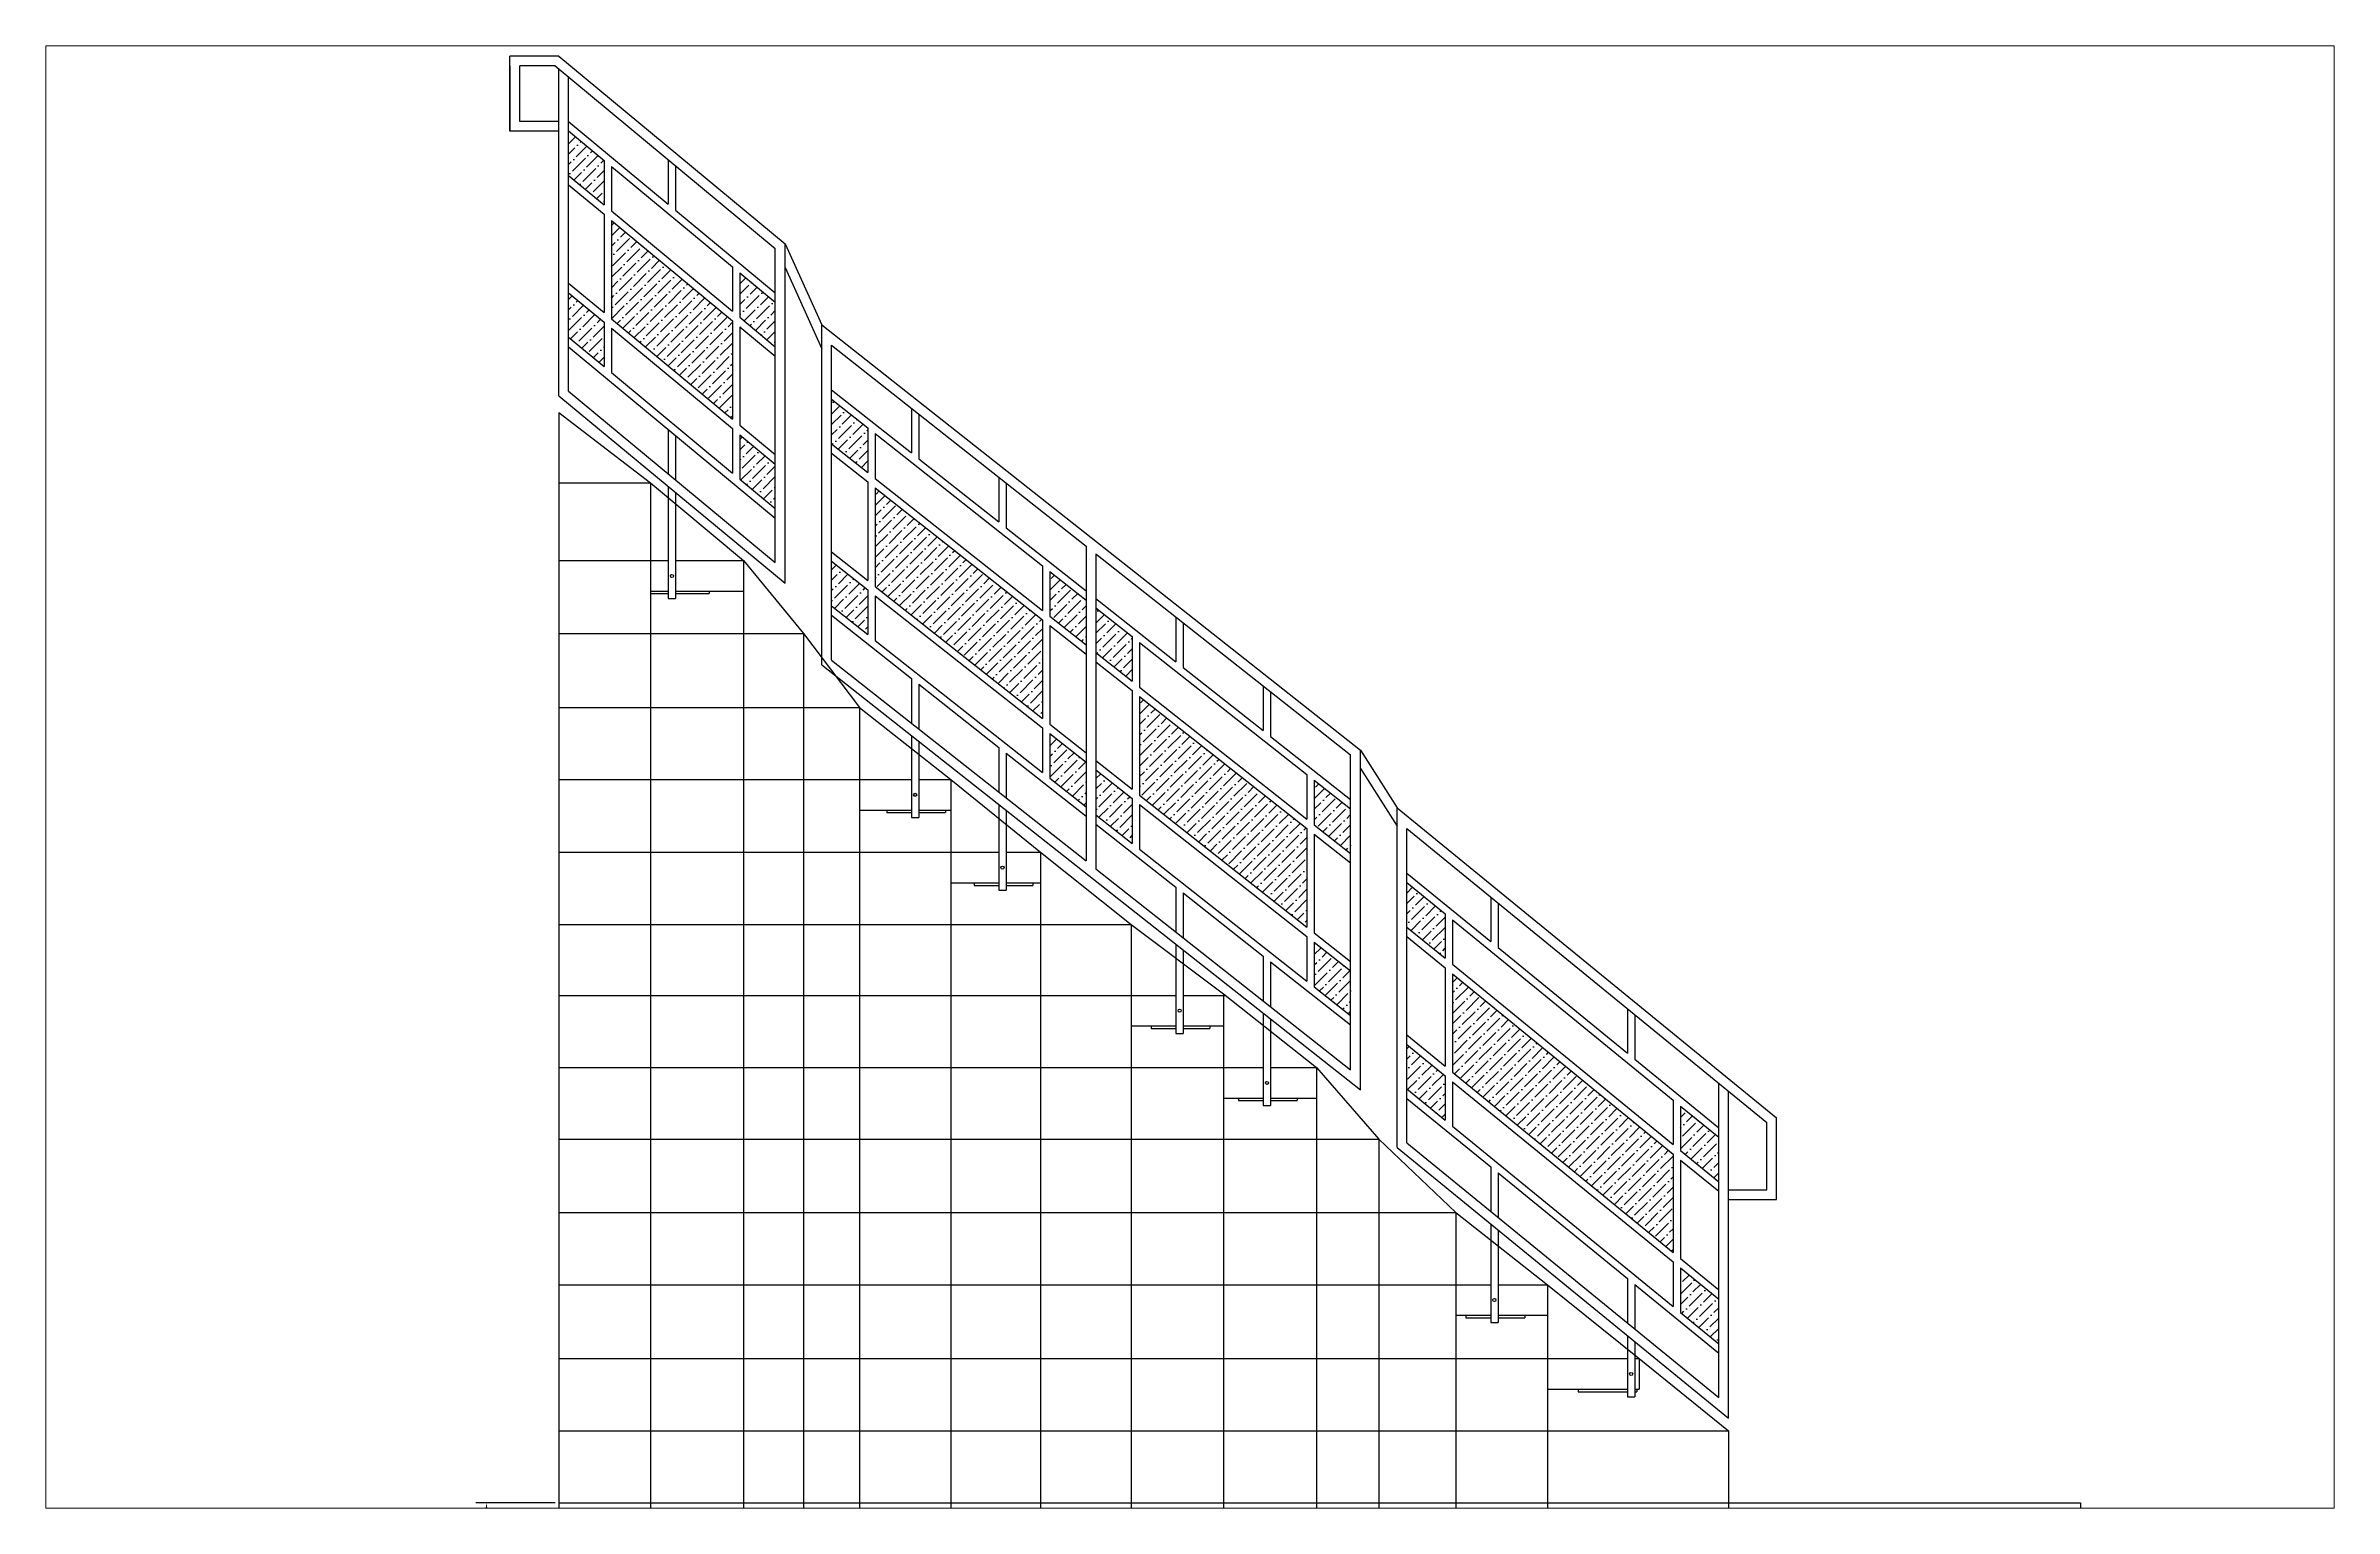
# Paper-space layout 'Layout3 (2)' of a CAD drawing. Extents: x 0.2 to 16.2, y 0.1 to 10.4.
# The model-space entities are those that its viewports show. They can reach past a viewport. Long polylines and large blocks are cut down to what shows.
import ezdxf

# ---------------------------------------------------------------- set-up
doc = ezdxf.new("R2010")
doc.units = 0
doc.header["$LTSCALE"] = 2
doc.header["$MEASUREMENT"] = 0
doc.layers.add('STAIRTREADS', color=6, linetype='CONTINUOUS')
doc.dimstyles.get("Standard").update_dxf_attribs({"dimtxt": 0.18, "dimasz": 0.18, "dimexe": 0.18, "dimexo": 0.0625, "dimgap": 0.09, "dimtad": 0, "dimtih": 1, "dimtoh": 1, "dimdec": 4, "dimzin": 0, "dimdsep": 46, "dimtxsty": 'Standard', "dimcen": 0.09, "dimadec": 0, "dimazin": 0, "dimtfac": 1, "dimtdec": 4, "dimtofl": 0, "dimtmove": 0, "dimatfit": 3, "dimfxl": 1, "dimtolj": 1, "dimtzin": 0, "dimarcsym": 0})
pattern_1 = [(45, (-1830.5319, -1535.6605), (0.39774756, 1.45840774), [1.875, -0.375, 0, -0.375])]

# ---------------------------------------------------------------- blocks, each defined once
blk = doc.blocks.new('*D470')
at = {"layer": 'STAIRTREADS', "color": 0, "linetype": 'Continuous', "lineweight": -2}
for p, q in [((837.26, -931.58), (829.16, -931.58)), ((830.24, -932.66), (830.24, -933.63)), ((830.24, -937.87), (830.24, -936.9)), ((837.26, -938.95), (829.16, -938.95))]:
    blk.add_line(p, q, dxfattribs=at)
at = {"layer": 'STAIRTREADS', "color": 0, "linetype": 'Continuous'}
for points in [[(830.06, -932.66), (830.42, -932.66), (830.24, -931.58)], [(830.06, -937.87), (830.42, -937.87), (830.24, -938.95)]]:
    blk.add_solid(points, dxfattribs=at)
at = {"layer": 'STAIRTREADS', "color": 0, "linetype": 'Continuous', "insert": (830.24, -935.27), "char_height": 1.08, "attachment_point": 5}
blk.add_mtext('\\A1;7{\\H1.000000x;\\S3/8;}"', dxfattribs=at)

msp = doc.modelspace()

# ---------------------------------------------------------------- hatches: boundary and pattern name
at = {"layer": 'STAIRTREADS', "linetype": 'Continuous'}
h = msp.add_hatch(dxfattribs=at)
h.set_pattern_fill('ANSI36', color=5, scale=6, style=0)
h.set_pattern_definition(pattern_1)
h.paths.add_polyline_path([(842.25725, -794.35598), (838.63225, -791.35053), (838.63225, -795.88916), (842.25725, -798.89461)])
h.paths.add_polyline_path([(859.75725, -808.86502), (856.13225, -805.85958), (856.13225, -810.39821), (859.75725, -813.40365)])
h.paths.add_polyline_path([(859.75725, -825.40365), (856.13225, -822.39821), (856.13225, -826.93684), (859.75725, -829.94228)])
h.paths.add_polyline_path([(842.25725, -810.89461), (838.63225, -807.88916), (838.63225, -812.42779), (842.25725, -815.43324)])
h = msp.add_hatch(dxfattribs=at)
h.set_pattern_fill('ANSI36', color=5, scale=6, style=0)
h.set_pattern_definition(pattern_1)
h.paths.add_polyline_path([(843.00725, -800.49067), (843.00725, -810.54218), (855.38225, -820.80215), (855.38225, -810.75064)])
h = msp.add_hatch(dxfattribs=at)
h.set_pattern_fill('ANSI36', color=5, scale=6, style=0)
h.set_pattern_definition([(45, (-1857.56314, -1514.331), (0.39774756, 1.45840774), [1.875, -0.375, 0, -0.375])])
h.paths.add_polyline_path([(869.2208, -821.69782), (865.50725, -818.76759), (865.50725, -823.33454), (869.2208, -826.26477)])
h.paths.add_polyline_path([(891.5385, -839.30799), (887.82496, -836.37776), (887.82496, -840.94471), (891.5385, -843.87494)])
h.paths.add_polyline_path([(891.5385, -855.87494), (887.82496, -852.94471), (887.82496, -857.51165), (891.5385, -860.44189)])
h.paths.add_polyline_path([(869.2208, -838.26477), (865.50725, -835.33454), (865.50725, -839.90148), (869.2208, -842.83172)])
h.paths.add_polyline_path([(869.9708, -827.81194), (869.9708, -837.9012), (887.07496, -851.39754), (887.07496, -841.30827)])
h = msp.add_hatch(dxfattribs=at)
h.set_pattern_fill('ANSI36', color=5, scale=6, style=0)
h.set_pattern_definition(pattern_1)
h.paths.add_polyline_path([(896.25205, -843.02729), (892.5385, -840.09706), (892.5385, -844.66401), (896.25205, -847.59424)])
h.paths.add_polyline_path([(918.56975, -860.63746), (914.85621, -857.70723), (914.85621, -862.27418), (918.56975, -865.20441)])
h.paths.add_polyline_path([(918.56975, -877.20441), (914.85621, -874.27418), (914.85621, -878.84113), (918.56975, -881.77136)])
h.paths.add_polyline_path([(896.25205, -859.59424), (892.5385, -856.66401), (892.5385, -861.23096), (896.25205, -864.16119)])
h.paths.add_polyline_path([(897.00205, -849.14141), (897.00205, -859.23067), (914.10621, -872.72701), (914.10621, -862.63774)])
h = msp.add_hatch(dxfattribs=at)
h.set_pattern_fill('ANSI36', color=5, scale=6, style=0)
h.set_pattern_definition(pattern_1)
h.paths.add_polyline_path([(928.23047, -871.36386), (924.31975, -868.16984), (924.31975, -872.7173), (928.23047, -875.91132)])
h = msp.add_hatch(dxfattribs=at)
h.set_pattern_fill('ANSI36', color=5, scale=6, style=0)
h.set_pattern_definition(pattern_1)
h.paths.add_polyline_path([(928.98047, -877.49224), (928.98047, -882.0397), (928.98047, -887.55552), (951.53404, -905.97586), (951.53404, -900.46004), (951.53404, -895.91258)])
h = msp.add_hatch(dxfattribs=at)
h.set_pattern_fill('ANSI36', color=5, scale=6, style=0)
h.set_pattern_definition(pattern_1)
h.paths.add_polyline_path([(924.31975, -884.7173), (924.31975, -889.26476), (928.23047, -892.45878), (928.23047, -887.91132)])
h = msp.add_hatch(dxfattribs=at)
h.set_pattern_fill('ANSI36', color=5, scale=6, style=0)
h.set_pattern_definition(pattern_1)
h.paths.add_polyline_path([(956.19475, -898.7508), (956.19475, -894.20334), (952.28404, -891.00931), (952.28404, -895.55677)])
h = msp.add_hatch(dxfattribs=at)
h.set_pattern_fill('ANSI36', color=5, scale=6, style=0)
h.set_pattern_definition(pattern_1)
h.paths.add_polyline_path([(956.19475, -910.7508), (952.28404, -907.55677), (952.28404, -912.10423), (956.19475, -915.29826)])

# ---------------------------------------------------------------- linework, layer by layer
at = {"layer": 'STAIRTREADS', "color": 5, "linetype": 'Continuous'}
for p, q in [((837.63225, -783.70957), (832.63225, -783.70957)), ((832.63225, -791.37628), (832.63225, -783.70957)), ((832.63225, -784.70957), (832.63225, -791.37628)), ((837.27162, -784.70957), (833.63225, -784.70957)), ((833.63225, -790.37628), (833.63225, -784.70957)), ((837.27162, -784.70957), (859.75725, -803.35215)), ((837.63225, -783.70957), (860.75725, -802.88224)), ((837.63225, -818.41057), (837.63225, -785.00856)), ((838.63225, -817.94067), (838.63225, -785.83765)), ((837.63225, -790.37628), (833.63225, -790.37628)), ((838.63225, -790.37628), (848.81975, -798.82262)), ((837.63225, -791.37628), (832.63225, -791.37628)), ((838.63225, -791.35053), (842.25725, -794.35598)), ((842.25725, -794.35598), (842.25725, -798.89461)), ((843.00725, -794.97779), (843.00725, -799.51642)), ((843.00725, -794.97779), (855.38225, -805.23776)), ((848.81975, -794.28399), (848.81975, -798.82262)), ((849.56975, -794.90581), (849.56975, -799.44444)), ((838.63225, -795.88916), (842.25725, -798.89461)), ((838.63225, -796.86341), (842.25725, -799.86885)), ((842.25725, -799.86885), (842.25725, -809.92036)), ((843.00725, -799.51642), (855.38225, -809.77639)), ((849.56975, -799.44444), (859.75725, -807.89078)), ((843.00725, -800.49067), (855.38225, -810.75064)), ((843.00725, -800.49067), (843.00725, -810.54218)), ((859.75725, -835.45516), (859.75725, -803.35215)), ((860.75725, -837.58324), (860.75725, -802.88224)), ((860.75725, -802.88224), (864.50725, -811.18238)), ((838.63225, -806.91491), (842.25725, -809.92036)), ((855.38225, -805.23776), (855.38225, -809.77639)), ((856.13225, -805.85958), (856.13225, -810.39821)), ((856.13225, -805.85958), (859.75725, -808.86502)), ((860.75725, -805.31103), (864.50725, -813.61117)), ((838.63225, -807.88916), (842.25725, -810.89461)), ((842.25725, -810.89461), (842.25725, -815.43324)), ((843.00725, -810.54218), (855.38225, -820.80215)), ((843.00725, -811.51642), (843.00725, -816.05505)), ((843.00725, -811.51642), (855.38225, -821.77639)), ((855.38225, -810.75064), (855.38225, -820.80215)), ((856.13225, -810.39821), (859.75725, -813.40365)), ((856.13225, -811.37245), (859.75725, -814.3779)), ((856.13225, -811.37245), (856.13225, -821.42396)), ((864.50725, -845.90856), (864.50725, -811.18238)), ((864.50725, -811.18238), (919.56975, -854.63039)), ((838.63225, -812.42779), (842.25725, -815.43324)), ((838.63225, -813.40204), (859.75725, -830.91653)), ((865.50725, -845.4238), (865.50725, -813.24527)), ((865.50725, -813.24527), (891.5385, -833.78568)), ((843.00725, -816.05505), (855.38225, -826.31502)), ((837.63225, -818.41057), (860.75725, -837.58324)), ((838.63225, -817.94067), (859.75725, -835.45516)), ((865.50725, -817.81222), (873.68434, -824.26449)), ((865.50725, -818.76759), (869.2208, -821.69782)), ((873.68434, -819.69754), (873.68434, -824.26449)), ((874.43434, -820.28934), (874.43434, -824.85629)), ((848.81975, -821.84838), (848.81975, -826.38701)), ((849.56975, -822.47019), (849.56975, -827.00882)), ((855.38225, -821.77639), (855.38225, -826.31502)), ((856.13225, -821.42396), (859.75725, -824.42941)), ((856.13225, -822.39821), (856.13225, -826.93684)), ((856.13225, -822.39821), (859.75725, -825.40365)), ((865.50725, -823.33454), (869.2208, -826.26477)), ((869.2208, -821.69782), (869.2208, -826.26477)), ((869.9708, -822.28962), (869.9708, -826.85657)), ((869.9708, -822.28962), (887.07496, -835.78596)), ((865.50725, -824.2899), (869.2208, -827.22014)), ((874.43434, -824.85629), (882.61142, -831.30856)), ((848.81975, -827.686), (848.81975, -839.14671)), ((856.13225, -826.93684), (859.75725, -829.94228)), ((869.2208, -827.22014), (869.2208, -837.3094)), ((869.9708, -826.85657), (887.07496, -840.35291)), ((869.9708, -827.81194), (887.07496, -841.30827)), ((869.9708, -827.81194), (869.9708, -837.9012)), ((882.61142, -826.74161), (882.61142, -831.30856)), ((883.36142, -827.33341), (883.36142, -831.90036)), ((849.56975, -828.30782), (849.56975, -839.14671)), ((883.36142, -831.90036), (891.5385, -838.35262)), ((865.50725, -834.37917), (869.2208, -837.3094)), ((891.5385, -833.78568), (891.5385, -865.9642)), ((892.5385, -834.57474), (892.5385, -866.75327)), ((892.5385, -834.57474), (918.56975, -855.11515)), ((865.50725, -835.33454), (869.2208, -838.26477)), ((887.07496, -835.78596), (887.07496, -840.35291)), ((887.82496, -836.37776), (887.82496, -840.94471)), ((887.82496, -836.37776), (891.5385, -839.30799)), ((847.00725, -838.39209), (847.00725, -838.64209)), ((847.00725, -838.39209), (848.81975, -838.39209)), ((847.00725, -838.64209), (848.81975, -838.64209)), ((848.81975, -839.14671), (849.56975, -839.14671)), ((848.81975, -839.14671), (849.56975, -839.14671)), ((849.56975, -838.39209), (852.81083, -838.39209)), ((849.56975, -838.64209), (852.81083, -838.64209)), ((852.81083, -838.39209), (853.00725, -838.39209)), ((852.81083, -838.64209), (853.00725, -838.64209)), ((853.00725, -838.39209), (853.00725, -838.64209)), ((869.2208, -838.26477), (869.2208, -842.83172)), ((869.9708, -837.9012), (887.07496, -851.39754)), ((869.9708, -838.85657), (869.9708, -843.42352)), ((869.9708, -838.85657), (887.07496, -852.35291)), ((892.5385, -839.14169), (900.71559, -845.59396)), ((865.50725, -839.90148), (869.2208, -842.83172)), ((865.50725, -840.85685), (873.68434, -847.30912)), ((887.07496, -841.30827), (887.07496, -851.39754)), ((887.82496, -840.94471), (891.5385, -843.87494)), ((887.82496, -841.90007), (891.5385, -844.83031)), ((887.82496, -841.90007), (887.82496, -851.98934)), ((892.5385, -840.09706), (896.25205, -843.02729)), ((900.71559, -841.02701), (900.71559, -845.59396)), ((901.46559, -841.61881), (901.46559, -846.18576)), ((869.9708, -843.42352), (887.07496, -856.91985)), ((896.25205, -843.02729), (896.25205, -847.59424)), ((897.00205, -843.61909), (897.00205, -848.18604)), ((897.00205, -843.61909), (914.10621, -857.11543)), ((864.50725, -845.90856), (919.56975, -889.35657)), ((865.50725, -845.4238), (891.5385, -865.9642)), ((892.5385, -844.66401), (896.25205, -847.59424)), ((892.5385, -845.61937), (896.25205, -848.54961)), ((901.46559, -846.18576), (909.64267, -852.63803)), ((873.68434, -847.30912), (873.68434, -851.87607)), ((874.43434, -847.90092), (874.43434, -852.46787)), ((874.43434, -847.90092), (882.61142, -854.35319)), ((896.25205, -848.54961), (896.25205, -858.63887)), ((897.00205, -848.18604), (914.10621, -861.68238)), ((897.00205, -849.14141), (914.10621, -862.63774)), ((897.00205, -849.14141), (897.00205, -859.23067)), ((909.64267, -848.07108), (909.64267, -852.63803)), ((910.39267, -848.66288), (910.39267, -853.22983)), ((873.68434, -853.14989), (873.68434, -861.52171)), ((874.43434, -853.74169), (874.43434, -861.52171)), ((887.07496, -852.35291), (887.07496, -856.91985)), ((887.82496, -851.98934), (891.5385, -854.91957)), ((887.82496, -852.94471), (887.82496, -857.51165)), ((887.82496, -852.94471), (891.5385, -855.87494)), ((910.39267, -853.22983), (918.56975, -859.68209)), ((882.61142, -854.35319), (882.61142, -858.92014)), ((883.36142, -854.94499), (883.36142, -859.51194)), ((883.36142, -854.94499), (891.5385, -861.39726)), ((892.5385, -855.70864), (896.25205, -858.63887)), ((918.56975, -887.29367), (918.56975, -855.11515)), ((919.56975, -889.35657), (919.56975, -854.63039)), ((919.56975, -854.63039), (923.31975, -860.54613)), ((887.82496, -857.51165), (891.5385, -860.44189)), ((892.5385, -856.66401), (896.25205, -859.59424)), ((914.10621, -857.11543), (914.10621, -861.68238)), ((914.85621, -857.70723), (914.85621, -862.27418)), ((914.85621, -857.70723), (918.56975, -860.63746)), ((919.56975, -856.49817), (923.31975, -862.41391)), ((871.15755, -860.76709), (871.15755, -861.01709)), ((871.15755, -860.76709), (873.68434, -860.76709)), ((874.43434, -860.76709), (876.96112, -860.76709)), ((876.96112, -860.76709), (877.15755, -860.76709)), ((877.15755, -860.76709), (877.15755, -861.01709)), ((882.61142, -860.19396), (882.61142, -868.95921)), ((883.36142, -860.78576), (883.36142, -868.95921)), ((896.25205, -859.59424), (896.25205, -864.16119)), ((897.00205, -859.23067), (914.10621, -872.72701)), ((897.00205, -860.18604), (897.00205, -864.75299)), ((897.00205, -860.18604), (914.10621, -873.68238)), ((923.31975, -895.25499), (923.31975, -860.54613)), ((923.31975, -860.54613), (962.10547, -892.22387)), ((871.15755, -861.01709), (873.68434, -861.01709)), ((873.68434, -861.52171), (874.43434, -861.52171)), ((873.68434, -861.52171), (874.43434, -861.52171)), ((874.43434, -861.01709), (876.96112, -861.01709)), ((876.96112, -861.01709), (877.15755, -861.01709)), ((892.5385, -861.23096), (896.25205, -864.16119)), ((892.5385, -862.18632), (900.71559, -868.63859)), ((914.10621, -862.63774), (914.10621, -872.72701)), ((914.85621, -862.27418), (918.56975, -865.20441)), ((924.31975, -894.78058), (924.31975, -862.65402)), ((924.31975, -862.65402), (961.10547, -892.69828)), ((897.00205, -864.75299), (914.10621, -878.24932)), ((914.85621, -863.22954), (918.56975, -866.15978)), ((914.85621, -863.22954), (914.85621, -873.31881)), ((892.5385, -866.75327), (918.56975, -887.29367)), ((924.31975, -867.20148), (932.89118, -874.20208)), ((880.08464, -868.20459), (880.08464, -868.45459)), ((880.08464, -868.20459), (882.61142, -868.20459)), ((880.08464, -868.45459), (882.61142, -868.45459)), ((882.61142, -868.95921), (883.36142, -868.95921)), ((882.61142, -868.95921), (883.36142, -868.95921)), ((883.36142, -868.20459), (885.88821, -868.20459)), ((883.36142, -868.45459), (885.88821, -868.45459)), ((885.88821, -868.20459), (886.08464, -868.20459)), ((885.88821, -868.45459), (886.08464, -868.45459)), ((886.08464, -868.20459), (886.08464, -868.45459)), ((900.71559, -868.63859), (900.71559, -873.20554)), ((901.46559, -869.23039), (901.46559, -873.79734)), ((901.46559, -869.23039), (909.64267, -875.68266)), ((924.31975, -868.16984), (928.23047, -871.36386)), ((932.89118, -869.65462), (932.89118, -874.20208)), ((928.23047, -871.36386), (928.23047, -875.91132)), ((928.98047, -871.97642), (928.98047, -876.52388)), ((928.98047, -871.97642), (951.53404, -890.39676)), ((933.64118, -870.26717), (933.64118, -874.81463)), ((900.71559, -874.47936), (900.71559, -883.58421)), ((914.10621, -873.68238), (914.10621, -878.24932)), ((914.85621, -873.31881), (918.56975, -876.24904)), ((914.85621, -874.27418), (914.85621, -878.84113)), ((914.85621, -874.27418), (918.56975, -877.20441)), ((924.31975, -872.7173), (928.23047, -875.91132)), ((924.31975, -873.68566), (928.23047, -876.87968)), ((933.64118, -874.81463), (946.87333, -885.62182)), ((901.46559, -875.07116), (901.46559, -883.58421)), ((909.64267, -875.68266), (909.64267, -880.24961)), ((910.39267, -876.27446), (910.39267, -880.84141)), ((910.39267, -876.27446), (918.56975, -882.72673)), ((928.23047, -876.87968), (928.23047, -886.94296)), ((928.98047, -876.52388), (951.53404, -894.94422)), ((914.85621, -878.84113), (918.56975, -881.77136)), ((928.98047, -877.49224), (951.53404, -895.91258)), ((928.98047, -877.49224), (928.98047, -882.0397)), ((909.64267, -881.52343), (909.64267, -890.95921)), ((946.87333, -881.07436), (946.87333, -885.62182)), ((947.62333, -881.68691), (947.62333, -886.23437)), ((898.1888, -882.82959), (898.1888, -883.07959)), ((898.1888, -882.82959), (900.71559, -882.82959)), ((898.1888, -883.07959), (900.71559, -883.07959)), ((900.71559, -883.58421), (901.46559, -883.58421)), ((900.71559, -883.58421), (901.46559, -883.58421)), ((901.46559, -882.82959), (903.99237, -882.82959)), ((901.46559, -883.07959), (903.99237, -883.07959)), ((903.99237, -882.82959), (904.1888, -882.82959)), ((903.99237, -883.07959), (904.1888, -883.07959)), ((904.1888, -882.82959), (904.1888, -883.07959)), ((910.39267, -882.11523), (910.39267, -890.95921)), ((924.31975, -883.74894), (928.23047, -886.94296)), ((928.98047, -882.0397), (928.98047, -887.55552)), ((924.31975, -884.7173), (928.23047, -887.91132)), ((947.62333, -886.23437), (956.19475, -893.23498)), ((928.23047, -887.91132), (928.23047, -892.45878)), ((928.98047, -887.55552), (951.53404, -905.97586)), ((928.98047, -888.52388), (928.98047, -893.07134)), ((928.98047, -888.52388), (951.53404, -906.94422)), ((956.19475, -920.81408), (956.19475, -888.68752)), ((907.11589, -890.20459), (907.11589, -890.45459)), ((907.11589, -890.20459), (909.64267, -890.20459)), ((907.11589, -890.45459), (909.64267, -890.45459)), ((909.64267, -890.95921), (910.39267, -890.95921)), ((909.64267, -890.95921), (910.39267, -890.95921)), ((910.39267, -890.20459), (912.91946, -890.20459)), ((910.39267, -890.45459), (912.91946, -890.45459)), ((912.91946, -890.20459), (913.11589, -890.20459)), ((912.91946, -890.45459), (913.11589, -890.45459)), ((913.11589, -890.20459), (913.11589, -890.45459)), ((924.31975, -889.26476), (928.23047, -892.45878)), ((924.31975, -890.23312), (932.89118, -897.23372)), ((951.53404, -890.39676), (951.53404, -894.94422)), ((952.28404, -891.00931), (952.28404, -895.55677)), ((952.28404, -891.00931), (956.19475, -894.20334)), ((957.19475, -922.92196), (957.19475, -889.50425)), ((928.98047, -893.07134), (951.53404, -911.49168)), ((961.10547, -899.56753), (961.10547, -892.69828)), ((962.10547, -900.56753), (962.10547, -892.22387)), ((923.31975, -895.25499), (957.19475, -922.92196)), ((924.31975, -894.78058), (956.19475, -920.81408)), ((951.53404, -895.91258), (951.53404, -900.46004)), ((952.28404, -895.55677), (956.19475, -898.7508)), ((932.89118, -897.23372), (932.89118, -901.78118)), ((933.64118, -897.84627), (946.87333, -908.65346)), ((933.64118, -897.84627), (933.64118, -902.39373)), ((952.28404, -896.52513), (956.19475, -899.71916)), ((952.28404, -896.52513), (952.28404, -906.58841)), ((951.53404, -900.46004), (951.53404, -905.97586)), ((957.19475, -899.56753), (961.10547, -899.56753)), ((957.19475, -900.56753), (962.10547, -900.56753)), ((932.89118, -903.07233), (932.89118, -913.14671)), ((933.64118, -903.68488), (933.64118, -913.14671)), ((951.53404, -906.94422), (951.53404, -911.49168)), ((952.28404, -906.58841), (956.19475, -909.78244)), ((952.28404, -907.55677), (956.19475, -910.7508)), ((952.28404, -907.55677), (952.28404, -912.10423)), ((946.87333, -908.65346), (946.87333, -913.20092)), ((947.62333, -909.26601), (947.62333, -913.81347)), ((947.62333, -909.26601), (956.19475, -916.26662)), ((952.28404, -912.10423), (956.19475, -915.29826)), ((930.3644, -912.39209), (930.3644, -912.64209)), ((930.3644, -912.39209), (932.89118, -912.39209)), ((930.3644, -912.64209), (932.89118, -912.64209)), ((932.89118, -913.14671), (933.64118, -913.14671)), ((933.64118, -912.39209), (936.16797, -912.39209)), ((933.64118, -912.64209), (936.16797, -912.64209)), ((936.16797, -912.39209), (936.3644, -912.39209)), ((936.16797, -912.64209), (936.3644, -912.64209)), ((936.3644, -912.39209), (936.3644, -912.64209)), ((946.87333, -914.49206), (946.87333, -920.73349)), ((947.62333, -915.10462), (947.62333, -920.73349)), ((941.81975, -919.95459), (941.81975, -920.20459)), ((941.81975, -919.95459), (946.87333, -919.95459)), ((941.81975, -920.20459), (946.87333, -920.20459)), ((946.87333, -920.73349), (947.62333, -920.73349)), ((947.62333, -919.95459), (947.81975, -919.95459)), ((947.62333, -920.20459), (947.81975, -920.20459)), ((947.81975, -919.95459), (947.81975, -920.20459))]:
    msp.add_line(p, q, dxfattribs=at)
at = {"layer": 'STAIRTREADS', "linetype": 'Continuous'}
for p, q in [((837.63225, -820.14209), (837.63225, -827.32959)), ((837.63225, -820.14209), (837.63225, -938.95459)), ((837.63225, -827.32959), (847.00725, -827.32959)), ((837.63225, -827.32959), (847.00725, -827.32959)), ((847.00725, -827.32959), (847.00725, -835.26709)), ((847.00725, -827.32959), (847.00725, -938.95459)), ((837.63225, -835.26709), (848.81975, -835.26709)), ((847.00725, -835.26709), (848.81975, -835.26709)), ((849.56975, -835.26709), (856.50725, -835.26709)), ((849.56975, -835.26709), (856.50725, -835.26709)), ((856.50725, -835.26709), (856.50725, -938.95459)), ((847.00725, -838.39209), (848.81975, -838.39209)), ((849.56975, -838.39209), (856.50725, -838.39209)), ((837.63225, -842.70459), (862.63225, -842.70459)), ((862.63225, -842.70459), (862.63225, -938.95459)), ((837.63225, -850.26709), (868.38225, -850.26709)), ((868.38225, -850.26709), (868.38225, -938.95459)), ((837.63225, -857.64209), (873.68434, -857.64209)), ((874.43434, -857.64209), (877.69475, -857.64209)), ((877.69475, -857.64209), (877.69475, -938.95459)), ((868.38225, -860.76709), (873.68434, -860.76709)), ((874.43434, -860.76709), (877.69475, -860.76709)), ((837.63225, -865.07959), (882.61142, -865.07959)), ((883.36142, -865.07959), (886.88225, -865.07959)), ((886.88225, -865.07959), (886.88225, -938.95459)), ((877.69475, -868.20459), (882.61142, -868.20459)), ((883.36142, -868.20459), (886.88225, -868.20459)), ((837.63225, -872.45459), (896.13225, -872.45459)), ((896.13225, -872.45459), (896.13225, -938.95459)), ((905.56975, -879.54834), (905.56975, -938.95459)), ((837.63225, -879.70459), (900.71559, -879.70459)), ((901.46559, -879.70459), (905.76685, -879.70459)), ((896.13225, -882.82959), (900.71559, -882.82959)), ((901.46559, -882.82959), (905.63225, -882.82959)), ((837.63225, -887.07959), (909.64267, -887.07959)), ((910.39267, -887.07959), (915.06975, -887.07959)), ((915.06975, -887.07959), (915.06975, -938.95459)), ((905.56975, -890.20459), (909.64267, -890.20459)), ((910.39267, -890.20459), (915.06975, -890.20459)), ((837.63225, -894.39209), (921.44475, -894.39209)), ((921.44475, -894.39209), (921.44475, -938.95459)), ((837.63225, -901.89209), (929.31975, -901.89209)), ((929.31975, -901.89209), (929.31975, -938.95459)), ((837.63225, -909.26709), (932.89118, -909.26709)), ((933.64118, -909.26709), (938.69475, -909.26709)), ((938.69475, -909.26709), (938.69475, -938.95459)), ((929.31975, -912.39209), (932.89118, -912.39209)), ((933.64118, -912.39209), (938.69475, -912.39209)), ((837.63225, -916.82959), (946.87333, -916.82959)), ((947.62333, -916.82959), (948.06975, -916.82959)), ((948.06975, -916.82959), (948.06975, -919.95459)), ((938.69475, -919.95459), (946.87333, -919.95459)), ((947.62333, -919.95459), (948.06975, -919.95459)), ((837.63225, -924.20459), (957.19475, -924.20459)), ((957.19475, -924.20459), (957.19475, -938.95459)), ((837.63225, -931.57959), (993.19475, -931.57959)), ((993.19475, -931.57959), (993.19475, -938.95459))]:
    msp.add_line(p, q, dxfattribs=at)
msp.add_lwpolyline([(837.63225, -820.14209), (847.00725, -827.32959), (856.50725, -835.26709), (862.63225, -842.70459), (868.38225, -850.26709), (877.69475, -857.64209), (886.88225, -865.07959), (896.13225, -872.45459), (905.56975, -879.54834), (915.06975, -887.07959), (921.44475, -894.39209), (929.31975, -901.89209), (938.69475, -909.26709), (948.06975, -916.82959), (957.19475, -924.20459)], dxfattribs=at)
at = {"layer": 'STAIRTREADS', "color": 5, "linetype": 'Continuous'}
for centre in [(849.19475, -836.82959), (874.05934, -859.20459), (882.98642, -866.64209), (901.09059, -881.26709), (910.01767, -888.64209), (933.26618, -910.82959), (947.24833, -918.39209)]:
    msp.add_circle(centre, 0.15625, dxfattribs=at)

# ---------------------------------------------------------------- dimensions: what is measured, and where the dimension line sits
at = {"layer": 'STAIRTREADS', "linetype": 'Continuous'}
dim = msp.add_linear_dim(base=(830.23968, -938.95459), p1=(837.63225, -931.57959), p2=(837.63225, -938.95459), angle=90, dimstyle='Standard', override={"dimscale": 6, "dimgap": 0.0625, "dimlunit": 4, "dimadec": 2, "dimtmove": 1}, dxfattribs=at)
dim.commit()
dim.dimension.update_dxf_attribs({"geometry": '*D470', "text_midpoint": (830.23968, -935.26709)})

psp = doc.layouts.new('Layout3 (2)')

# ---------------------------------------------------------------- viewports
at = {"layer": 'STAIRTREADS', "color": 5, "linetype": 'Continuous'}
psp.add_viewport(center=(8.188, 5.262), size=(16.061, 10.2624), view_center_point=(902.14944, -857.38174), view_height=149.4696348, dxfattribs=at)

doc.saveas('drawing.dxf')
